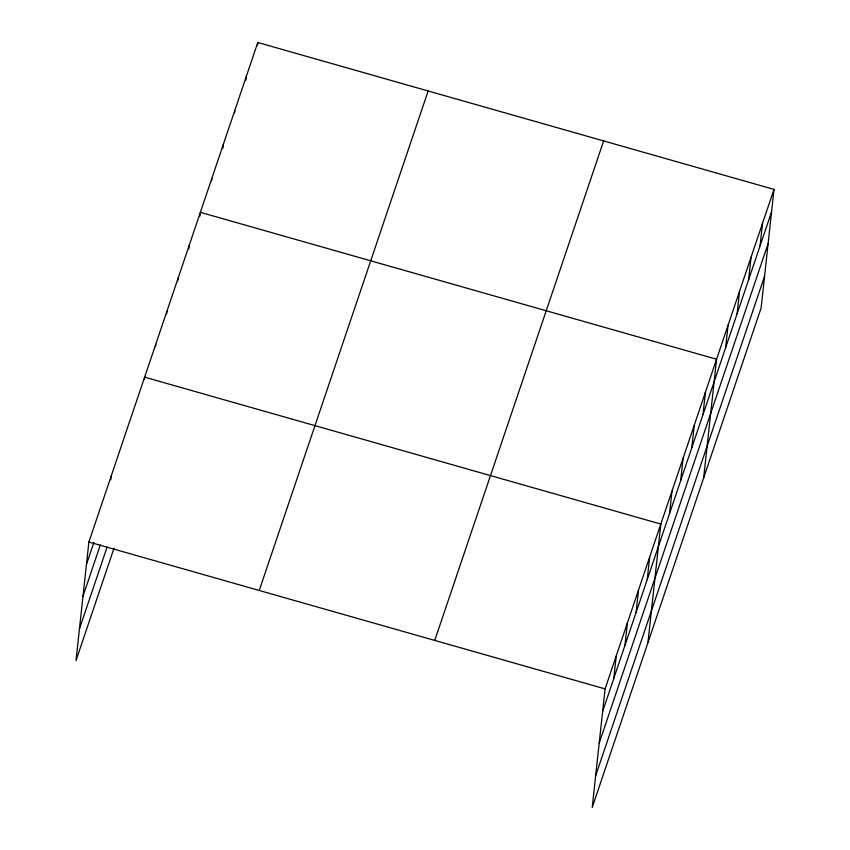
<?xml version="1.0" encoding="UTF-8"?>
<svg xmlns="http://www.w3.org/2000/svg" width="850" height="850" viewBox="0 0 850 850"><rect width="100%" height="100%" fill="white"/><g stroke="black" fill="none" stroke-linecap="round" stroke-linejoin="round"><path stroke-width="1.27" d="M773.999 189.401L605.083 688.904L592.206 807.5L761.111 307.998L773.999 189.401L257.794 42.5L88.889 542.003L76.001 660.599L113.985 548.271M110.776 479.814L111.18 476.064M144.351 379.663L144.627 377.166L660.832 524.067L647.944 642.664M155.497 346.704L155.773 344.197M166.653 313.735L166.919 311.228M177.799 280.766L178.064 278.269M188.806 249.05L189.221 245.299M199.962 216.081L200.228 213.584M211.576 180.869L211.852 178.362M222.934 148.144L223.337 144.394M234.547 112.933L234.823 110.436M245.905 80.219L246.309 76.468M257.529 44.997L257.794 42.5M613.796 678.438L616.239 655.934M624.941 645.469L627.385 622.965M636.087 612.499L638.531 589.996M647.232 579.541L649.676 557.026M669.534 513.602L671.978 491.098M680.68 480.632L683.124 458.129M691.826 447.674L694.269 425.159M702.982 414.704L705.426 392.201M703.683 477.828L716.571 359.231L200.366 212.33M725.613 347.767L728.057 325.263M737.099 313.799L739.543 291.295M748.584 279.841L751.028 257.327M760.07 245.873L762.514 223.369M86.434 564.506L93.872 542.534M82.992 596.222L100.332 544.935M79.443 628.894L107.111 547.081M259.229 590.474L428.145 90.971M434.743 640.422L603.649 140.919M602.639 711.407L771.556 211.905M599.197 743.112L768.113 243.621M595.648 775.784L764.564 276.293M88.889 542.003L605.083 688.904"/></g></svg>
